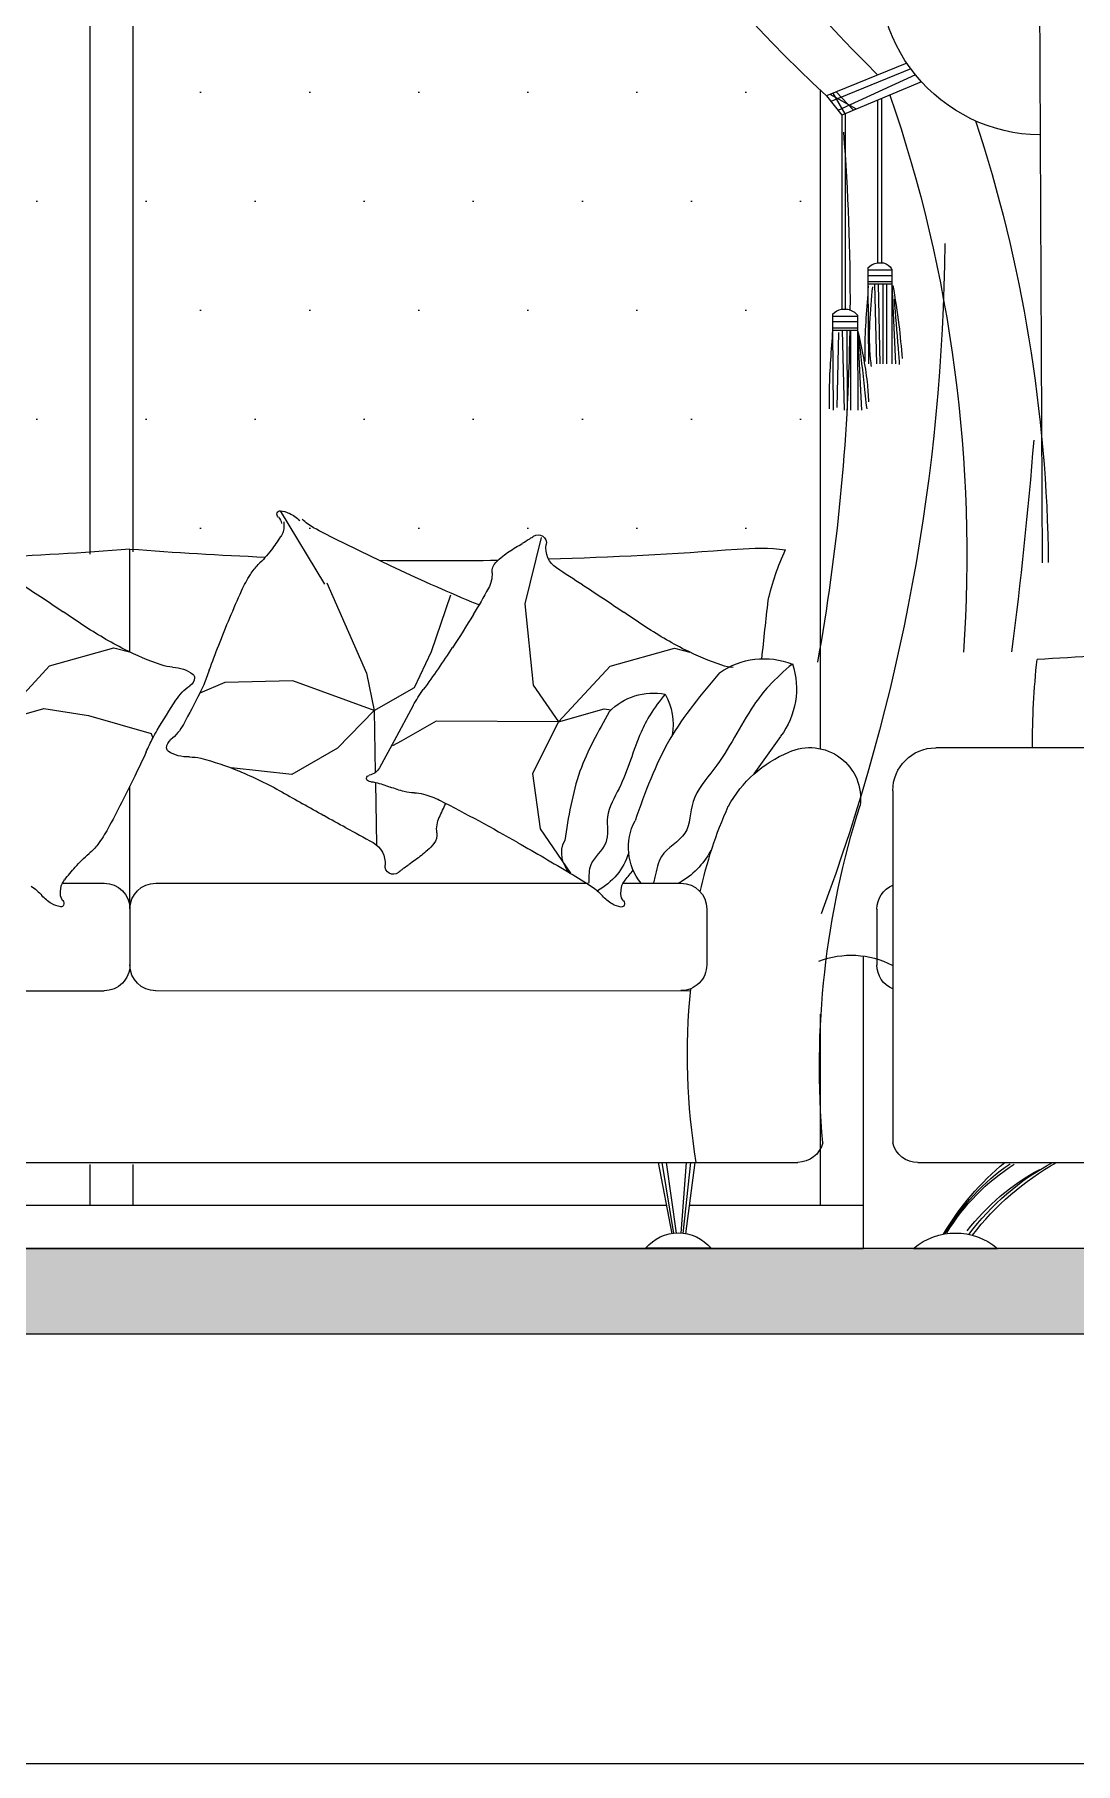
# Model space of a CAD drawing. Header units: millimetres. Extents: x 485872 to 486142, y -52344 to -52207.
# Drawn here: x 486119.274 to 486120.486, y -52299.977 to -52297.963 of the extents above; entities that cross this region are included whole.
import ezdxf

# ---------------------------------------------------------------- set-up
doc = ezdxf.new("R2010")
doc.units = ezdxf.units.MM
doc.header["$LTSCALE"] = 15
doc.layers.add('JJ2', color=3, linetype='Continuous')
doc.layers.add('PH', color=8, linetype='Continuous')

# ---------------------------------------------------------------- blocks, each defined once
blk = doc.blocks.new('dfgh')
at = {"layer": 'PH', "lineweight": 0}
for p, q in [((716222.3, -37839.4), (716214, -39641)), ((716366.8, -39065.4), (716460, -39103.4)), ((716371.4, -39058.9), (716465, -39097)), ((716354.3, -39080.6), (716447.3, -39119.4)), ((716361.3, -39072.4), (716451.7, -39113.9)), ((716400.8, -39100), (716400.8, -39291.9)), ((716405.6, -39102), (716405.6, -39291.9)), ((716430.2, -39112.3), (716460.8, -39095.3)), ((716433.7, -39113.7), (716453.6, -39092.3)), ((716443.4, -39117.8), (716457.3, -39093.9)), ((716465, -39097), (716447.3, -39119.4)), ((716443.4, -39117.8), (716443.4, -39345.8)), ((716447.3, -39119.4), (716447.3, -39345.8)), ((716389.1, -39298.6), (716389.1, -39316.3)), ((716389.1, -39300), (716416.9, -39300)), ((716389.1, -39306.4), (716416.9, -39306.4)), ((716398.4, -39291.9), (716405.6, -39291.9)), ((716416.9, -39297.2), (716416.9, -39316.3)), ((716389.1, -39316.3), (716384.6, -39409)), ((716389.1, -39316.3), (716388.9, -39409)), ((716389.1, -39313.5), (716416.9, -39313.5)), ((716389.1, -39316.3), (716416.9, -39316.3)), ((716395.1, -39316.3), (716395.1, -39409)), ((716399.4, -39316.3), (716399.2, -39409)), ((716404.8, -39316.3), (716402.9, -39409)), ((716408.9, -39316.3), (716406.7, -39409)), ((716416.9, -39316.3), (716416.1, -39409)), ((716440.2, -39345.8), (716447.3, -39345.8)), ((716428.7, -39352.5), (716428.7, -39370.2)), ((716428.7, -39353.9), (716457.9, -39353.9)), ((716428.7, -39360.3), (716457.9, -39360.3)), ((716428.7, -39367.4), (716457.9, -39367.4)), ((716457.9, -39351.1), (716457.9, -39370.2)), ((716428.7, -39370.2), (716424.2, -39462.9)), ((716428.7, -39370.2), (716428.5, -39462.9)), ((716428.7, -39370.2), (716457.9, -39370.2)), ((716436.9, -39370.2), (716436.9, -39462.9)), ((716441.2, -39370.2), (716441, -39462.9)), ((716446.6, -39370.2), (716444.6, -39462.9)), ((716451, -39372.5), (716452.9, -39460.1)), ((716457.9, -39370.2), (716457.1, -39462.9))]:
    blk.add_line(p, q, dxfattribs=at)
for centre, radius, start, end in [((715309.1, -37953.7), 1566.3, 314.4073, 4.1851), ((715383.9, -37928.8), 1591.7, 312.7822, 3.2191), ((716214.3, -38953.1), 189.4, 270.8111, 11.0209), ((717953.2, -39632.2), 1651.6, 161.0561, 183.9115), ((717914.8, -39657.7), 1708.2, 161.8653, 179.4219), ((718836, -39331.6), 2398.4, 175.402, 180.3672), ((718613.4, -39251.3), 2286.1, 180.4392, 200.4384), ((716402.5, -39306.5), 15.5, 105.1399, 149.1813), ((716401.1, -39314.5), 23.5, 47.4724, 78.9215), ((716444.6, -39365.4), 20.4, 102.4345, 140.7417), ((716443, -39366.1), 21.2, 45.1162, 78.2022), ((718836, -39331.6), 2398.4, 180.9222, 190.2083), ((721031.8, -39116.5), 4823.2, 184.5344, 187.4829), ((716436.2, -40202.1), 104.2, 68.8491, 117.2176)]:
    blk.add_arc(centre, radius, start, end, dxfattribs=at)
for points in [[(716387.7, -39317.8), (716380.7, -39363.6), (716377, -39403)], [(716411.6, -39319.2), (716414, -39403.4), (716413, -39412.3)], [(716416.3, -39318.7), (716420.5, -39392.7), (716420.5, -39406.3)], [(716386.3, -39333.7), (716381.6, -39390.8), (716380.2, -39410)], [(716428.7, -39370.2), (716417.7, -39430.6), (716415.9, -39453.5)], [(716428.7, -39370.2), (716421.5, -39431.5), (716418.2, -39461.5)], [(716457.9, -39370.2), (716461.8, -39438.6), (716461.8, -39461.5)]]:
    blk.add_spline(points, degree=3, dxfattribs=at)
blk = doc.blocks.new('errt')
at = {"linetype": 'Continuous', "lineweight": 0}
h = blk.add_hatch(dxfattribs=at)
h.set_pattern_fill('DOTS', color=252, scale=80)
h.set_pattern_definition([(0, (303740.45, -38800), (63.5, 127), [0, -127])])
h.paths.add_polyline_path([(717272.3, -37889.4), (716472.3, -37889.4), (716472.3, -39532.2), (717272.3, -39532.2)])
h.paths.add_polyline_path([(718122.3, -37889.4), (717322.3, -37889.4), (717322.3, -39524.3), (718122.3, -39524.3)])
h.paths.add_polyline_path([(718972.3, -37889.4), (718172.3, -37889.4), (718172.3, -40289.4), (718972.3, -40289.4)])
at = {"color": 252, "linetype": 'Continuous', "lineweight": 0}
for p, q in [((717272.3, -39527.9), (717272.3, -37889.4)), ((717322.3, -39530.7), (717322.3, -37889.4)), ((716472.3, -38990.1), (716472.3, -39757.4)), ((716472.3, -40066.7), (716472.3, -40289.4)), ((717272.3, -40289.4), (717272.3, -40241.6)), ((717322.3, -40289.4), (717322.3, -40241.7)), ((716422.3, -40289.4), (716624.9, -40289.4)), ((716651.5, -40289.4), (717901.9, -40289.4)), ((719022.3, -40339.4), (716422.3, -40339.4))]:
    blk.add_line(p, q, dxfattribs=at)
blk.add_lwpolyline([(716422.3, -39998.8), (716422.3, -40339.4), (719022.3, -40339.4), (719022.3, -39998.8)], dxfattribs=at)
blk.add_blockref('dfgh', (0, 100), dxfattribs=at)
blk = doc.blocks.new('elevation sofa')
at = {"layer": 'JJ2', "color": 251, "lineweight": 5}
for p, q in [((717101.2, -14980.4), (717049.4, -15065.7)), ((716797.2, -15011.3), (716816.2, -15088.5)), ((716924.9, -15144.2), (716902.5, -15078.3)), ((717046.8, -15064.2), (717000.5, -15169.3)), ((716816.2, -15088.5), (716806.6, -15183.3)), ((716642.1, -15140.4), (716624.1, -15145)), ((716717, -15161.3), (716642.1, -15140.4)), ((717369.7, -15161), (717294.7, -15140)), ((716776.9, -15226.1), (716717, -15161.3)), ((716944.6, -15186), (716924.9, -15144.2)), ((717429.6, -15225.8), (717369.7, -15161)), ((716806.6, -15183.3), (716776.9, -15226.1)), ((717000.5, -15169.3), (716991.6, -15212.8)), ((716991.6, -15212.8), (717086.5, -15178.2)), ((717086.5, -15178.2), (717165.7, -15180.2)), ((717165.7, -15180.2), (717194.7, -15192.5)), ((716991.6, -15212.8), (716944.6, -15186)), ((716723.7, -15210.8), (716715.7, -15212.1)), ((716776.9, -15226.1), (716723.7, -15210.8)), ((716991.6, -15212.8), (716990.4, -15285.2)), ((716991.6, -15212.8), (717034.3, -15256.7)), ((717324.4, -15218.7), (717251.4, -15239.8)), ((717376.4, -15210.4), (717324.4, -15218.7)), ((717429.6, -15225.8), (717376.4, -15210.4)), ((716776.9, -15226.1), (716919.6, -15225.2)), ((716776.9, -15226.1), (716807.3, -15286.2)), ((716919.6, -15225.2), (716960.4, -15248.5)), ((717034.3, -15256.7), (717087.7, -15287.4)), ((717087.7, -15287.4), (717158.3, -15279.7)), ((716807.3, -15286.2), (716798.4, -15350.6)), ((716990.2, -15296.6), (716989, -15369.4)), ((716798.4, -15350.6), (716762.9, -15402.5)), ((716623.4, -15739.2), (716632.2, -15822)), ((716628.2, -15739.2), (716634.5, -15821.8)), ((716651.7, -15739.3), (716639.9, -15821.7)), ((716656.8, -15739.3), (716643.2, -15822.1))]:
    blk.add_line(p, q, dxfattribs=at)
at = {"layer": 'JJ2', "color": 4, "lineweight": 5}
for p, q in [((717276.1, -15144.8), (717276.1, -15025.2)), ((715977.2, -15256.2), (716337.8, -15256.3)), ((717276, -15444), (717276.1, -15300.9)), ((716387.8, -15306.3), (716387.7, -15716.5)), ((716701.7, -15414), (716634.4, -15414)), ((717246, -15414), (716742, -15414)), ((717354.6, -15414), (717306, -15414)), ((716604.4, -15444), (716604.4, -15509.2)), ((717276, -15444), (717276, -15509.3)), ((717246, -15539.3), (716622.9, -15539.2)), ((717929.1, -15539.4), (717306, -15539.3)), ((716358.6, -15739.4), (716000.2, -15739.3)), ((718053.5, -15739.4), (716498.5, -15739.2))]:
    blk.add_line(p, q, dxfattribs=at)
at = {"layer": 'JJ2', "color": 137, "lineweight": 5}
for p, q in [((717294.7, -15140), (717276.7, -15144.6)), ((716946.2, -15207.1), (716968.3, -15248)), ((716518.4, -15243), (716549.5, -15286.8)), ((717251.4, -15239.8), (717249.4, -15245)), ((716960.4, -15248.5), (716970.3, -15254)), ((716968.3, -15248), (716985.4, -15279.5)), ((716406.3, -15444.1), (716406.3, -15509.4)), ((716618.4, -15739.2), (716629, -15822.5)), ((716661.1, -15739.3), (716644.9, -15822.4)), ((716363.6, -15839.4), (716266, -15839.4)), ((716599.4, -15839.2), (716675.6, -15839.3))]:
    blk.add_line(p, q, dxfattribs=at)
for centre, radius, start, end in [((717102.2, -15007.3), 26.9, 92.0607, 116.3543), ((717101.3, -14983.7), 3.39, 19.2899, 92.0607), ((717100, -14984.2), 4.81, 312.5883, 19.2899), ((716753.1, -14440.3), 639.3, 296.3293, 298.9076), ((717032.9, -14947.1), 60.5, 298.9076, 314.786), ((717110.6, -15024.3), 45.9, 116.3543, 134.5945), ((717155.7, -14997.5), 58.9, 175.7933, 183.472), ((717108.5, -15000.4), 11.7, 183.472, 200.7716), ((717110.5, -14995.7), 10.8, 132.5883, 175.6017), ((716764.2, -15024), 27.4, 303.4909, 9.4461), ((716800.8, -15017.9), 9.72, 57.387, 189.4461), ((716777.4, -15054.6), 53.2, 52.0732, 57.387), ((716831.3, -14985.3), 34.5, 232.0732, 238.6719), ((716965.3, -14765.3), 292.2, 238.6719, 239.9843), ((716566.8, -15455.1), 504.5, 58.9856, 59.9843), ((716741.1, -15165.2), 166.2, 52.6782, 58.9856), ((715310.9, -11526.1), 3890.8, 295.2843, 296.3293), ((717125.7, -14993.9), 30.1, 200.7716, 213.0186), ((717326, -14863.8), 268.8, 213.0186, 217.1063), ((716806, -15080), 59.1, 42.0942, 52.6782), ((716837.1, -15051.9), 17.3, 358.1515, 42.0942), ((717229.7, -14936.6), 148.1, 217.1063, 225.9011), ((717083.5, -15087.4), 61.9, 32.2741, 45.9011), ((715474, -13074), 2365.6, 302.6153, 303.4909), ((716889.3, -15053.6), 35, 178.1515, 208.6169), ((715946.8, -12872.3), 2402.1, 292.8091, 295.2843), ((717008.9, -15134.5), 150.1, 24.0402, 32.2741), ((719310.5, -18959.8), 4660.5, 123.7005, 124.0489), ((717579.1, -16363.7), 1540, 122.6153, 123.7005), ((717532.7, -14702.6), 767.9, 208.6169, 211.2535), ((715748.9, -15696.6), 1529.9, 21.4632, 24.0402), ((719963.1, -18959.4), 4660.5, 123.7005, 124.0489), ((718231.7, -16363.3), 1540, 122.6153, 123.7005), ((714204.4, -11403.6), 4459.2, 303.6927, 304.0489), ((716843.5, -15004.5), 89, 286.9373, 292.8091), ((717977.6, -14432.6), 1288.4, 211.2535, 213.289), ((714857, -11403.3), 4459.2, 303.6927, 304.0489), ((716413.9, -14717.5), 476.3, 296.9493, 303.6927), ((717066.5, -14717.1), 476.3, 296.9493, 303.6927), ((716480.9, -14849.3), 328.4, 288.8259, 296.9493), ((717900, -14483.5), 1195.5, 213.289, 216.1366), ((716001.1, -15597.4), 1258.8, 20.0416, 21.4632), ((717133.5, -14848.9), 328.4, 288.8259, 296.9493), ((716059.4, -17391), 2243.5, 85.9009, 89.5366), ((715221.5, -15257.9), 1003.8, 0.092, 5.9802), ((716592.2, -15187.7), 92.2, 161.6633, 216.8033), ((716537.6, -15243.2), 90.7, 55.0651, 111.3063), ((716571.3, -15114.6), 48.1, 272.8125, 288.8259), ((717228.6, -15208), 45.7, 92.8125, 109.2409), ((717224, -15114.2), 48.1, 272.8125, 288.8259), ((717575, -15023.3), 416.6, 200.0416, 202.5129), ((717317, -15130.2), 137.3, 202.5129, 206.9779), ((717205.2, -15174.3), 4.43, 127.8924, 185.2393), ((717213.5, -15173.6), 12.8, 185.2393, 235.692), ((717226.3, -15201.5), 38.9, 109.2409, 127.8924), ((717173.8, -15231.8), 57.7, 32.5338, 55.692), ((716802.3, -15285.1), 163.7, 28.4361, 36.1366), ((719006.5, -14270.2), 2033.1, 206.9779, 208.1379), ((715508.4, -16294.1), 2033.1, 31.3738, 32.5338), ((717264.6, -15201.8), 57.7, 208.1379, 231.2961), ((717127, -15307.1), 137.3, 26.9088, 31.3738), ((717209.9, -15227.9), 38.9, 284.845, 303.4965), ((717220.5, -15256.8), 12.8, 0.8434, 51.2961), ((717228.9, -15256.6), 4.43, 303.4965, 0.8434), ((716877.9, -15433.5), 416.6, 24.4375, 26.9088), ((718403.2, -14740.4), 1258.8, 204.4375, 205.8591), ((717000.9, -15271.1), 17.6, 208.4361, 259.0139), ((717332.1, -15723.1), 476.3, 112.5534, 119.2968), ((717275.4, -15586.5), 328.4, 104.43, 112.5534), ((717205.5, -15315.1), 48.1, 88.4166, 104.43), ((717208.1, -15221.3), 45.7, 268.4166, 284.845), ((716923.7, -15174.2), 137, 283.879, 291.0813), ((717026.7, -15441.3), 149.3, 104.1829, 111.0813), ((716996.5, -15321.7), 25.9, 91.9413, 104.1829), ((716995.4, -15288.8), 7.03, 271.9413, 295.5806), ((716996.9, -15291.9), 3.56, 295.5806, 79.0139), ((718647.1, -14622.2), 1529.9, 205.8591, 208.4361), ((718013.6, -17453.7), 2402.1, 117.205, 119.6801), ((716215.4, -15652.2), 767.9, 24.221, 25.5454), ((716956.1, -15396.6), 89, 104.3222, 117.205), ((716946.6, -15359.4), 50.7, 91.6888, 104.3222), ((716943.5, -15254.4), 54.4, 271.6888, 283.879), ((714769.2, -11271.3), 4660.5, 299.3046, 299.653), ((719281.1, -19196.6), 4459.2, 119.2968, 119.653), ((716629.6, -15372.3), 66, 320.9196, 27.9763), ((716883.9, -15351.5), 35, 353.7556, 24.221), ((716296.5, -13992.4), 1540, 298.2194, 299.3046), ((716935.8, -15357.2), 17.3, 173.7556, 217.6983), ((718143.2, -17433.8), 2365.6, 118.2194, 119.095), ((717433.8, -15279.2), 150.1, 208.4361, 216.67), ((716681.3, -15333), 92.2, 207.8676, 241.3757), ((718750.8, -18747.2), 3890.8, 119.6801, 120.7252), ((716968.9, -15331.6), 59.1, 217.6983, 228.2823), ((717040.2, -15251.7), 166.2, 228.2823, 234.5897), ((717006.3, -15390.6), 27.4, 119.095, 185.0503), ((717363.1, -15331.9), 61.9, 216.67, 230.297), ((717228.9, -15493.5), 148.1, 41.5022, 50.297), ((716485.9, -15573.8), 268.8, 37.4145, 40.5836), ((717089.5, -15952.1), 639.3, 120.7252, 123.3034), ((717236.2, -14976), 504.5, 234.5897, 235.5885), ((716786, -15633.2), 292.2, 54.276, 55.5885), ((716936.4, -15424.1), 34.5, 47.6774, 54.276), ((716995.5, -15359.2), 53.2, 227.6774, 232.9911), ((716969.3, -15393.9), 9.72, 232.9911, 5.0503), ((717138.5, -15573.5), 268.8, 37.4145, 41.5022), ((716376.3, -15444.1), 30, 359.9945, 67.4843), ((716675.5, -15428.7), 30.1, 25.1674, 37.4145), ((716692.2, -15420.9), 11.7, 7.8679, 25.1674), ((716645.4, -15427.4), 58.9, 0.1891, 7.8679), ((716771.7, -15468.3), 60.5, 123.3034, 139.1819), ((717328.2, -15428.4), 30.1, 25.1674, 37.4145), ((717344.8, -15420.6), 11.7, 7.8679, 25.1674), ((717298, -15427), 58.9, 0.1891, 7.8679), ((717424.3, -15468), 60.5, 123.3034, 139.1819), ((716704.9, -15437.9), 4.81, 137.1757, 203.8774), ((716703.6, -15438.4), 3.39, 203.8774, 276.6482), ((716693.5, -15427.2), 10.8, 317.1757, 0.1891), ((716700.9, -15415.1), 26.9, 276.6482, 300.9417), ((716691.1, -15398.8), 45.9, 300.9417, 319.1819), ((717357.6, -15437.5), 4.81, 137.1757, 203.8774), ((717356.3, -15438.1), 3.39, 203.8774, 276.6482), ((717346.1, -15426.9), 10.8, 317.1757, 0.1891), ((717353.5, -15414.7), 26.9, 276.6482, 300.9417), ((717343.8, -15398.4), 45.9, 300.9417, 319.1819), ((716376.3, -15509.4), 30, 292.5047, 359.9945), ((716039.9, -16020.2), 321.9, 37.5386, 60.7645), ((716059, -15981.1), 312.7, 30.4195, 50.634), ((716314.8, -15897), 75.5, 49.737, 130.252), ((716637.5, -15870.9), 49.5, 39.7316, 140.2574)]:
    blk.add_arc(centre, radius, start, end, dxfattribs=at)
at = {"layer": 'JJ2', "color": 4, "lineweight": 5}
for centre, radius, start, end in [((716542.8, -15289), 265.2, 84.3039, 96.5316), ((716241.1, -15151.3), 299.3, 12.8595, 24.8526), ((716922.6, -10420.1), 4618.6, 265.6101, 268.3357), ((716922.6, -10420.1), 4618.6, 269.0707, 270.7782), ((716922.6, -10420.1), 4618.6, 272.4314, 274.3892), ((717630.4, -10420.1), 4618.6, 265.5998, 267.6594), ((712228.7, -15587.7), 4333.4, 5.7631, 6.6653), ((716337.8, -15306.3), 50, 359.9945, 89.9945), ((716484.3, -15315.1), 59, 65.3668, 188.2154), ((716456.6, -15390.9), 139.5, 28.4724, 67.9816), ((715469.6, -15628.3), 1003.6, 354.9634, 17.674), ((716122.1, -15529.2), 501, 12.1053, 24.1391), ((716634.4, -15444), 30, 89.9945, 179.9945), ((717246, -15444), 30, 359.9945, 89.9945), ((717306, -15444), 30, 89.9945, 179.9945), ((716634.4, -15509.2), 30, 179.9945, 269.9945), ((717246, -15509.3), 30, 269.9945, 359.9945), ((717306, -15509.3), 30, 179.9945, 269.9945), ((715874.5, -15614.3), 752.5, 350.4386, 5.8949), ((716358.6, -15709.4), 30, 269.9945, 346.2117), ((716498.5, -15709.2), 30, 193.7773, 269.9945)]:
    blk.add_arc(centre, radius, start, end, dxfattribs=at)
at = {"layer": 'JJ2', "color": 251, "lineweight": 5}
for centre, radius, start, end in [((716717.3, -15229.5), 73.8, 151.0024, 189.436), ((716666.2, -15265), 72.5, 44.4042, 100.6454), ((716741.7, -15379), 31.6, 311.8919, 27.3735), ((716767.8, -15355.9), 76, 197.4524, 241.6915), ((716065.7, -15995.7), 290.2, 36.4666, 62.0112), ((716088.2, -15984.7), 269.9, 37.8843, 61.5745), ((716116.1, -15948), 244.2, 31.2107, 57.7715), ((716110.7, -15946.3), 249, 29.8441, 55.6217)]:
    blk.add_arc(centre, radius, start, end, dxfattribs=at)
for points, knots in [([(716504.7, -15158.7), (716514.2, -15166.9), (716530.8, -15181.3), (716562.1, -15222.2), (716584.3, -15271.1), (716624.8, -15314.2), (716622.7, -15359.9), (716659.5, -15376.4), (716663.1, -15401.1), (716666, -15411.7), (716666.7, -15414)], [0, 0, 0, 0, 37.506288, 65.782259, 153.619658, 198.465285, 236.495883, 274.837161, 300.242842, 307.42838, 307.42838, 307.42838, 307.42838]), ([(716652.8, -15193.7), (716659, -15201.6), (716669.9, -15215.4), (716688.5, -15252.2), (716698.8, -15293.9), (716724.2, -15333.7), (716715.8, -15369.4), (716742.3, -15387.8), (716741.5, -15406.2), (716741.9, -15413.5), (716742, -15414)], [0, 0, 0, 0, 37.506288, 65.782259, 153.619658, 198.465285, 236.495883, 274.837161, 300.242842, 301.926971, 301.926971, 301.926971, 301.926971])]:
    blk.add_open_spline(points, degree=3, knots=knots, dxfattribs=at)
at = {"layer": 'JJ2', "color": 137, "lineweight": 5}
blk.add_spline([(716589.6, -15168.9), (716647.3, -15246.3), (716687.9, -15341.3)], degree=3, dxfattribs=at)
at = {"layer": 'JJ2', "color": 251, "lineweight": 5}
blk.add_spline([(716718, -15214.3), (716752, -15283.7), (716769.8, -15364.4)], degree=3, dxfattribs=at)

msp = doc.modelspace()

# ---------------------------------------------------------------- hatches: boundary and pattern name
at = {"linetype": 'Continuous', "lineweight": 13}
h = msp.add_hatch(color=256, dxfattribs=at)
h.dxf.hatch_style = 1
h.paths.add_polyline_path([(486095.7389, -52299.3766), (486095.7389, -52299.4766), (486127.3389, -52299.4766), (486127.3389, -52299.5766), (486127.3389, -52299.3766)])

# ---------------------------------------------------------------- linework, layer by layer
for points in [[(486095.7389, -52299.3766), (486127.3389, -52299.3766), (486127.3389, -52299.5766), (486127.3389, -52299.5766), (486127.3389, -52299.4766), (486095.7389, -52299.4766)], [(486115.3389, -52299.9766), (486120.7389, -52299.9766)]]:
    msp.add_lwpolyline(points, dxfattribs=at)

# ---------------------------------------------------------------- block references
at = {"linetype": 'Continuous', "lineweight": 13, "xscale": -0.001, "yscale": 0.001, "zscale": 0.001}
for name, p in [('errt', (486836.6612, -52259.0373)), ('elevation sofa', (486836.6612, -52283.5373))]:
    msp.add_blockref(name, p, dxfattribs=at)

doc.saveas('drawing.dxf')
